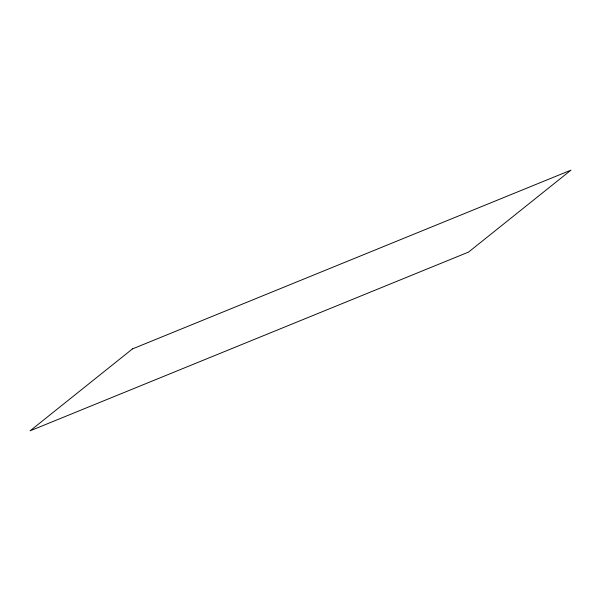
<?xml version="1.0" encoding="UTF-8"?>
<svg xmlns="http://www.w3.org/2000/svg" width="601" height="601" viewBox="0 0 601 601"><rect width="100%" height="100%" fill="white"/><g stroke="black" fill="none" stroke-linecap="round" stroke-linejoin="round"><path stroke-width="0.9" d="M132.453 348.918L30.05 430.849L468.547 252.082L570.95 170.151L132.453 348.918"/></g></svg>
